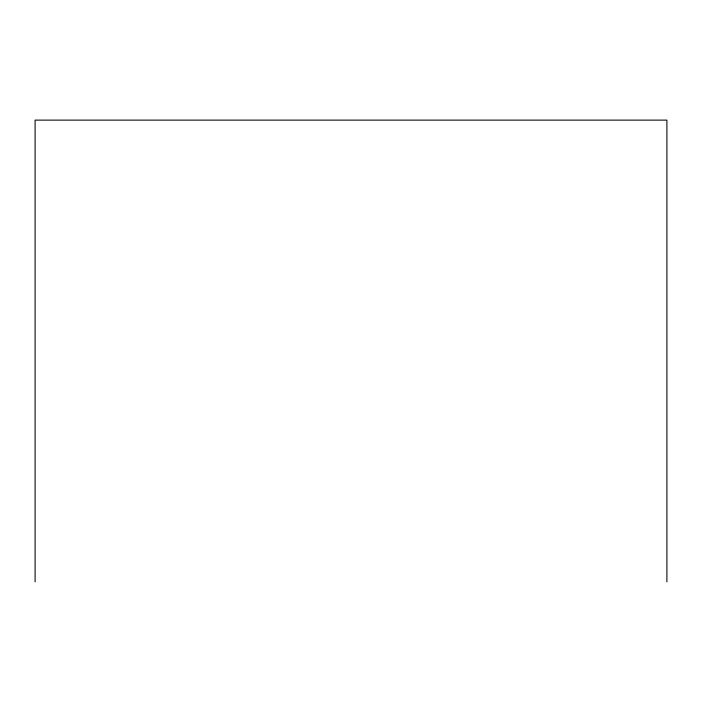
<?xml version="1.0" encoding="UTF-8"?>
<svg xmlns="http://www.w3.org/2000/svg" width="702" height="702" viewBox="0 0 702 702"><rect width="100%" height="100%" fill="white"/><g stroke="black" fill="none" stroke-linecap="round" stroke-linejoin="round"><path stroke-width="1.05" d="M666.9 581.879L666.9 120.121L35.1 120.121L35.1 581.879"/></g></svg>
